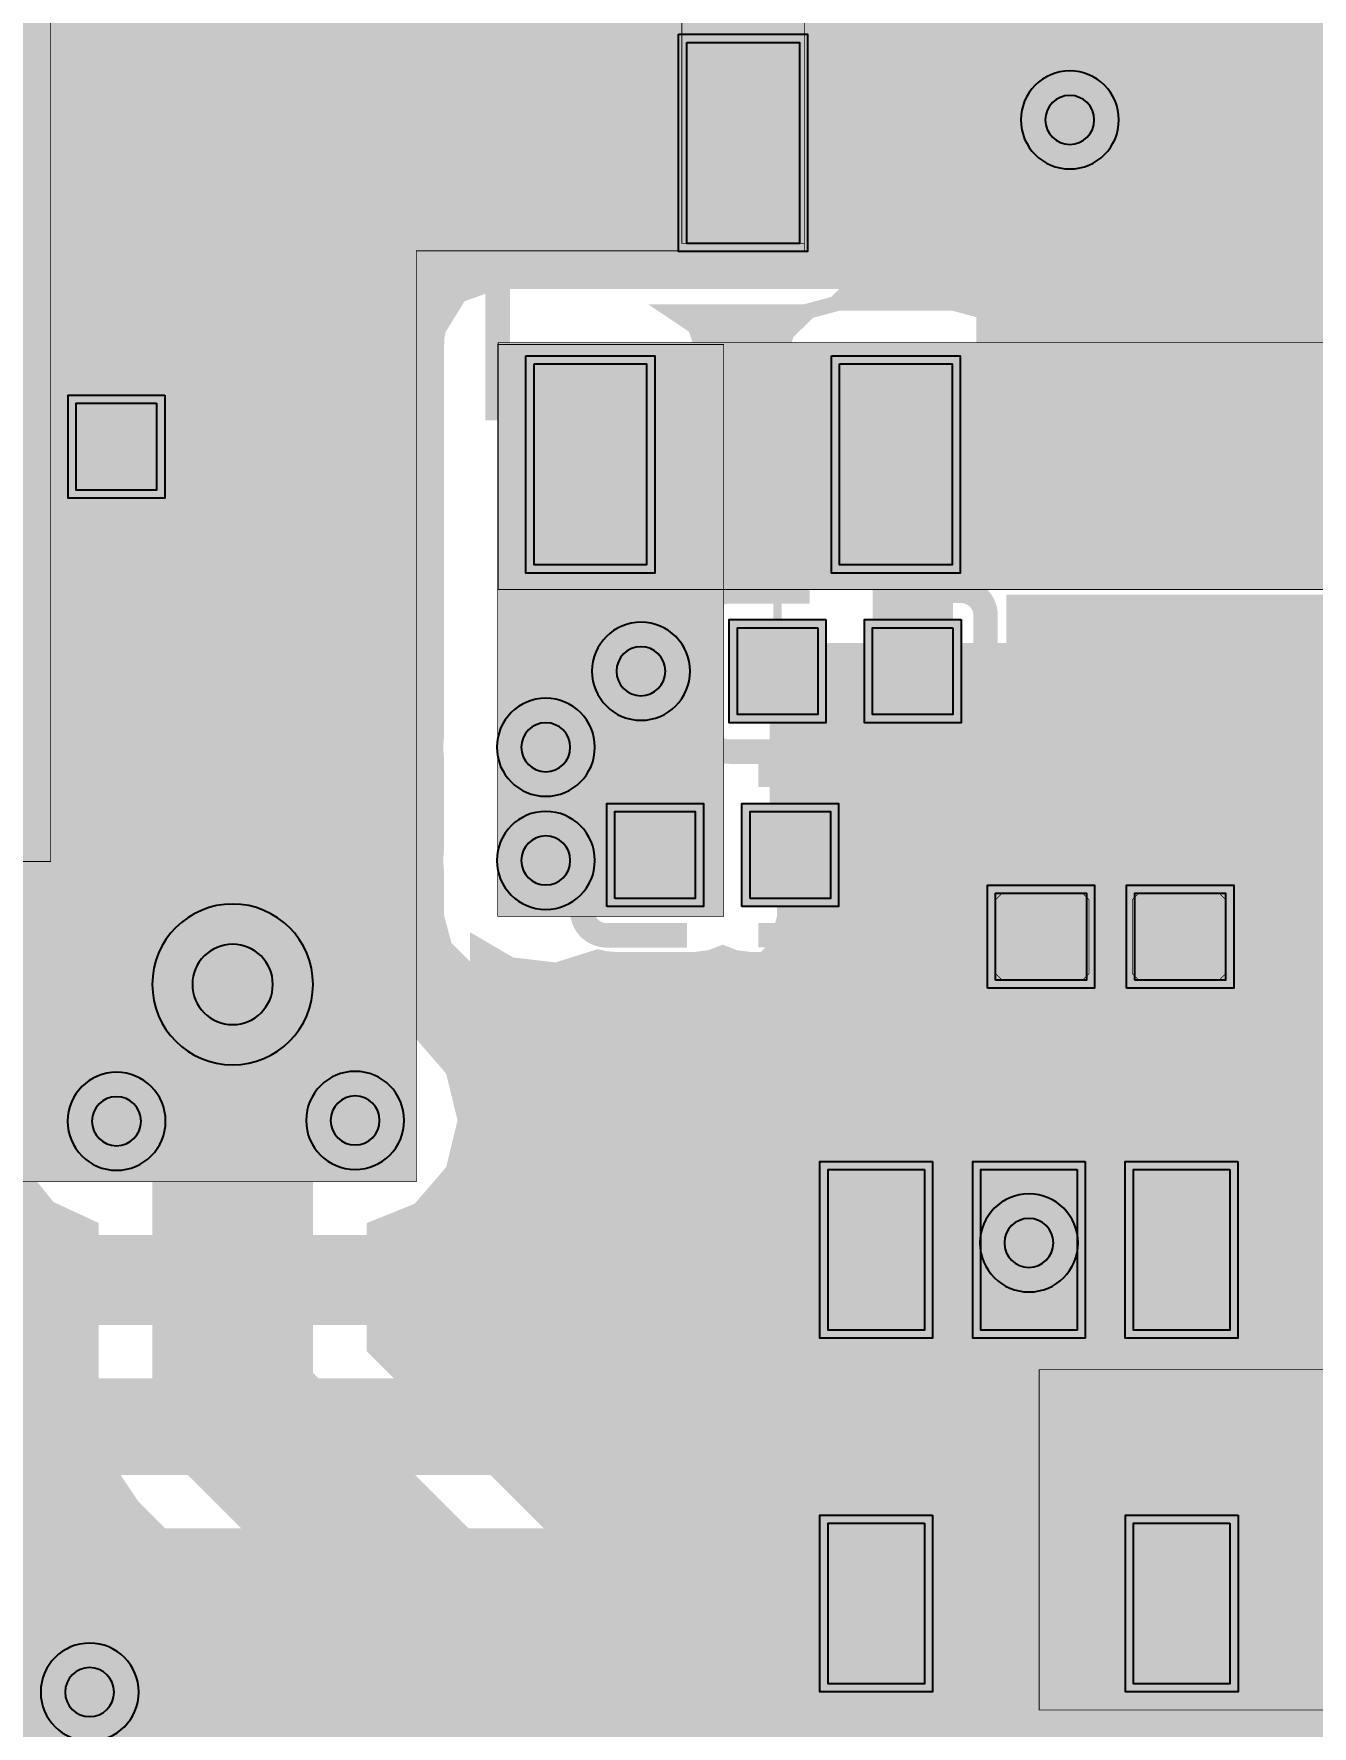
# Model space of a CAD drawing. Header units: millimetres. Extents: x 292.6 to 386.6, y -84.8 to -44.4.
# Drawn here: x 303.31 to 311.26, y -67.52 to -57 of the extents above; entities that cross this region are included whole.
import ezdxf

# ---------------------------------------------------------------- set-up
doc = ezdxf.new("R2010")
doc.units = ezdxf.units.MM
doc.header["$MEASUREMENT"] = 0
for name, color, linetype, true_color in [('Bottom-Layer', 7, 'Continuous', 0x0000ff), ('Document-Layer', 7, 'Continuous', 0xffffff), ('Hole-Layer', 7, 'Continuous', 0x222222), ('Multi-Layer', 7, 'Continuous', 0xc0c0c0), ('Top-Layer', 7, 'Continuous', 0xff0000), ('Top-Paste-Mask-Layer', 7, 'Continuous', 0x808080), ('Top-Silkscreen-Layer', 7, 'Continuous', 0xffcc00), ('Top-Solder-Mask-Layer', 7, 'Continuous', 0x800080)]:
    doc.layers.add(name, color=color, linetype=linetype, true_color=true_color)

msp = doc.modelspace()

# ---------------------------------------------------------------- hatches: boundary and pattern name
at = {"layer": 'Bottom-Layer'}
for points in [[(297.031, -81.582), (297.031, -74.871), (297.079, -74.985), (297.155, -75.082), (301.791, -79.718), (301.948, -79.823), (302.134, -79.86), (304.419, -79.86), (304.713, -79.91), (304.999, -79.826), (305.219, -79.625), (305.329, -79.348), (305.307, -79.05), (305.156, -78.793), (304.908, -78.628), (304.612, -78.588), (304.329, -78.682), (304.115, -78.89), (302.335, -78.89), (297.983, -74.538), (297.983, -65.489), (298.198, -65.879), (298.545, -66.159), (298.972, -66.288), (299.415, -66.245), (299.81, -66.038), (300.098, -65.698), (300.235, -65.274), (300.203, -64.829), (300.004, -64.43), (299.67, -64.135), (300.004, -63.84), (300.203, -63.441), (300.235, -62.997), (300.098, -62.572), (299.81, -62.232), (299.415, -62.025), (298.972, -61.983), (298.545, -62.111), (298.198, -62.391), (297.983, -62.782), (297.983, -54.748), (300.003, -52.728), (304.345, -52.728), (300.775, -56.299), (300.669, -56.456), (300.632, -56.642), (300.632, -68.295), (300.669, -68.481), (300.775, -68.638), (306.775, -74.638), (306.932, -74.743), (307.118, -74.78), (307.648, -74.78), (313.399, -80.531), (313.556, -80.636), (313.742, -80.673), (316.357, -80.673), (316.651, -80.723), (316.937, -80.639), (317.157, -80.438), (317.267, -80.161), (317.245, -79.863), (317.094, -79.606), (316.846, -79.441), (316.55, -79.401), (316.267, -79.495), (316.054, -79.703), (313.943, -79.703), (308.192, -73.952), (308.034, -73.847), (307.849, -73.81), (307.319, -73.81), (301.603, -68.094), (301.603, -56.843), (303.252, -55.194), (303.338, -55.413), (303.495, -55.587), (303.703, -55.696), (303.936, -55.726), (304.032, -56.035), (304.263, -56.261), (304.574, -56.351), (304.731, -56.456), (304.916, -56.492), (313.284, -56.492), (313.571, -56.563), (313.861, -56.501), (314.094, -56.32), (314.094, -58.558), (306.198, -58.558), (305.973, -58.637), (305.848, -58.84), (305.839, -58.884), (305.837, -58.928), (305.837, -61.35), (305.831, -61.433), (305.837, -61.515), (305.837, -62.054), (305.831, -62.137), (305.837, -62.219), (305.837, -62.484), (305.885, -62.663), (306.016, -62.794), (306.195, -62.842), (307.601, -62.842), (307.78, -62.794), (307.911, -62.663), (307.959, -62.484), (307.959, -60.81), (314.28, -60.81), (314.303, -60.812), (314.326, -60.813), (325.375, -60.813), (325.554, -60.765), (325.685, -60.634), (325.733, -60.455), (325.733, -59.78), (326.156, -59.815), (326.549, -59.653), (326.825, -59.33), (326.925, -58.917), (326.925, -58.017), (326.836, -57.625), (326.587, -57.31), (326.226, -57.133), (325.824, -57.13), (325.46, -57.3), (325.205, -57.611), (324.96, -57.349), (324.619, -57.24), (324.269, -57.312), (323.998, -57.546), (323.876, -57.883), (323.935, -58.236), (323.754, -58.236), (323.575, -58.284), (323.444, -58.415), (323.396, -58.594), (323.396, -59.326), (320.018, -59.326), (320.018, -58.594), (319.97, -58.415), (319.839, -58.284), (319.66, -58.236), (319.448, -58.236), (319.507, -57.883), (319.385, -57.546), (319.115, -57.312), (318.764, -57.24), (318.423, -57.349), (318.179, -57.61), (317.923, -57.3), (317.559, -57.13), (317.158, -57.133), (316.797, -57.31), (316.547, -57.625), (316.459, -58.017), (316.459, -58.572), (316.409, -58.561), (316.358, -58.558), (316.208, -58.558), (316.208, -53.213), (316.208, -53.202), (316.207, -53.19), (316.806, -53.19), (316.593, -53.402), (316.456, -53.67), (316.409, -53.967), (316.409, -54.567), (316.503, -54.983), (316.769, -55.316), (317.153, -55.501), (317.58, -55.501), (317.964, -55.316), (318.23, -54.983), (318.325, -54.567), (318.325, -53.967), (318.278, -53.67), (318.141, -53.402), (317.928, -53.19), (325.456, -53.19), (325.243, -53.402), (325.106, -53.67), (325.058, -53.967), (325.058, -54.567), (325.153, -54.983), (325.419, -55.316), (325.803, -55.501), (326.23, -55.501), (326.614, -55.316), (326.88, -54.983), (326.975, -54.567), (326.975, -53.967), (326.928, -53.67), (326.791, -53.402), (326.577, -53.19), (342.441, -53.19), (343, -53.749), (343.002, -53.787), (343.007, -53.825), (333.076, -53.825), (332.81, -53.846), (332.574, -53.97), (332.406, -54.177), (332.333, -54.434), (332.367, -54.698), (332.503, -54.928), (332.345, -55.239), (332.367, -55.587), (332.564, -55.876), (332.273, -56.045), (332.102, -56.335), (332.096, -56.671), (332.256, -56.967), (332.256, -64.124), (330.813, -65.567), (330.813, -63.88), (330.92, -63.626), (330.915, -63.35), (330.798, -63.1), (330.589, -62.919), (330.325, -62.839), (330.051, -62.874), (330.051, -62.784), (330.266, -62.559), (330.356, -62.261), (330.299, -61.955), (330.109, -61.709), (330.332, -61.474), (330.417, -61.161), (330.344, -60.846), (330.13, -60.603), (330.219, -60.289), (330.148, -59.972), (329.935, -59.726), (329.63, -59.612), (329.307, -59.656), (329.045, -59.849), (328.906, -60.143), (328.923, -60.468), (328.369, -61.022), (328.369, -58.772), (328.356, -58.639), (328.319, -58.511), (328.319, -58.186), (328.369, -57.925), (328.319, -57.664), (328.319, -57.426), (328.369, -57.165), (328.319, -56.904), (328.319, -56.647), (328.369, -56.386), (328.319, -56.124), (328.319, -55.887), (328.365, -55.549), (328.247, -55.228), (327.992, -55), (327.661, -54.918), (327.329, -55), (327.075, -55.228), (326.957, -55.549), (327.003, -55.887), (327.003, -56.124), (326.953, -56.386), (327.003, -56.647), (327.003, -56.904), (326.953, -57.165), (327.003, -57.426), (327.003, -57.664), (326.953, -57.925), (327.003, -58.186), (327.003, -58.511), (326.965, -58.639), (326.953, -58.772), (326.953, -61.175), (323.799, -64.328), (323.601, -64.103), (323.323, -63.989), (323.024, -64.008), (322.764, -64.158), (320.166, -64.158), (319.894, -64.088), (319.617, -64.138), (319.386, -64.298), (316.67, -64.298), (316.405, -64.147), (316.1, -64.13), (315.821, -64.252), (315.625, -64.486), (315.555, -64.783), (315.625, -65.08), (315.821, -65.314), (316.1, -65.435), (316.405, -65.419), (316.67, -65.268), (319.454, -65.268), (319.784, -65.409), (320.139, -65.357), (320.415, -65.128), (322.764, -65.128), (322.829, -65.182), (322.901, -65.227), (319.286, -68.841), (319.103, -69.159), (319.103, -69.525), (319.286, -69.843), (319.603, -70.026), (319.97, -70.026), (320.287, -69.843), (327.735, -62.396), (327.735, -65.611), (327.586, -65.869), (327.565, -66.166), (327.676, -66.442), (327.896, -66.642), (327.826, -66.713), (327.72, -66.87), (327.684, -67.056), (327.684, -68.333), (327.318, -68.699), (327.212, -68.856), (327.176, -69.042), (327.176, -69.545), (327.041, -69.762), (326.998, -70.013), (327.053, -70.262), (313.538, -70.262), (312.214, -68.938), (316.414, -68.938), (316.679, -69.089), (316.983, -69.106), (317.263, -68.984), (317.459, -68.75), (317.529, -68.453), (317.459, -68.156), (317.263, -67.922), (316.983, -67.8), (316.679, -67.817), (316.414, -67.968), (311.244, -67.968), (311.122, -67.846), (310.844, -67.66), (310.516, -67.595), (307.823, -67.595), (305.405, -65.177), (305.405, -64.41), (305.694, -64.294), (305.898, -64.057), (305.972, -63.754), (305.898, -63.451), (305.694, -63.215), (305.405, -63.098), (305.405, -62.908), (305.32, -62.535), (305.082, -62.237), (304.738, -62.071), (304.356, -62.071), (304.012, -62.237), (303.773, -62.535), (303.688, -62.908), (303.688, -63.109), (303.417, -63.235), (303.229, -63.467), (303.161, -63.759), (303.229, -64.05), (303.417, -64.282), (303.688, -64.408), (303.688, -65.532), (303.754, -65.861), (303.94, -66.139), (306.861, -69.06), (307.139, -69.246), (307.468, -69.311), (310.16, -69.311), (312.551, -71.702), (311.873, -71.702), (311.641, -71.562), (311.372, -71.526), (311.111, -71.601), (310.902, -71.773), (310.78, -72.015), (310.765, -72.286), (310.714, -72.286), (310.446, -72.134), (310.14, -72.119), (309.859, -72.244), (309.665, -72.483), (309.599, -72.783), (309.241, -72.756), (308.922, -72.92), (308.734, -73.226), (308.734, -73.585), (308.92, -73.891), (309.239, -74.056), (309.597, -74.03), (309.889, -73.822), (309.954, -73.836), (310.02, -73.84), (310.504, -73.84), (310.639, -73.821), (310.764, -73.764), (318.316, -73.764), (320.663, -76.111), (320.82, -76.216), (321.006, -76.253), (327.712, -76.253), (327.832, -76.238), (327.945, -76.193), (326.142, -77.997), (326.037, -78.154), (326, -78.34), (326, -78.718), (325.849, -78.983), (325.832, -79.288), (325.954, -79.567), (326.188, -79.763), (326.485, -79.833), (326.782, -79.763), (327.016, -79.567), (327.137, -79.288), (327.121, -78.983), (326.97, -78.718), (326.97, -78.541), (329.969, -75.542), (332.035, -75.542), (332.296, -75.692), (332.597, -75.711), (332.875, -75.595), (333.073, -75.367), (333.15, -75.076), (333.089, -74.78), (335.334, -74.78), (336.911, -76.357), (336.931, -76.643), (337.07, -76.894), (337.302, -77.062), (337.583, -77.117), (339.444, -78.978), (339.525, -79.272), (339.728, -79.499), (340.012, -79.611), (340.316, -79.583), (340.576, -79.423), (340.736, -79.164), (340.763, -78.86), (340.651, -78.576), (340.424, -78.372), (340.13, -78.291), (338.227, -76.388), (338.148, -76.135), (337.976, -75.933), (337.74, -75.814), (335.878, -73.952), (335.72, -73.847), (335.535, -73.81), (335.309, -73.81), (336.397, -72.722), (336.449, -73.032), (336.638, -73.284), (336.922, -73.42), (337.236, -73.41), (337.511, -73.256), (337.644, -73.256), (337.669, -73.526), (337.801, -73.763), (338.016, -73.928), (338.279, -73.993), (338.798, -74.511), (338.955, -74.616), (339.141, -74.653), (363.094, -74.653), (363.279, -74.616), (363.437, -74.511), (367.882, -70.066), (367.987, -69.909), (368.024, -69.723), (368.024, -66.492), (368.175, -66.227), (368.191, -65.923), (368.07, -65.643), (367.836, -65.447), (367.539, -65.377), (367.242, -65.447), (367.008, -65.643), (366.886, -65.923), (366.903, -66.227), (367.054, -66.492), (367.054, -69.522), (362.893, -73.683), (362.614, -73.683), (364.58, -71.717), (364.685, -71.56), (364.722, -71.374), (364.722, -67.762), (364.896, -67.493), (364.924, -67.174), (364.798, -66.879), (364.798, -65.933), (364.956, -65.643), (364.954, -65.313), (364.793, -65.024), (365.081, -65.024), (365.346, -65.16), (365.645, -65.165), (365.915, -65.039), (366.103, -64.807), (366.17, -64.516), (366.103, -64.225), (365.915, -63.994), (365.645, -63.868), (365.346, -63.873), (365.081, -64.008), (362.301, -64.008), (362.035, -63.873), (361.737, -63.868), (361.466, -63.994), (361.279, -64.225), (361.212, -64.516), (361.279, -64.807), (361.466, -65.039), (361.737, -65.165), (362.035, -65.16), (362.301, -65.024), (363.832, -65.024), (363.671, -65.313), (363.67, -65.643), (363.828, -65.933), (363.828, -66.783), (363.643, -67.059), (363.615, -67.39), (363.752, -67.693), (363.752, -71.173), (361.75, -73.175), (359.614, -73.175), (359.789, -72.896), (359.807, -72.567), (359.666, -72.27), (359.399, -72.078), (359.072, -72.037), (358.766, -72.159), (358.538, -72.159), (358.743, -71.905), (358.802, -71.584), (358.701, -71.273), (358.464, -71.049), (358.148, -70.965), (357.831, -71.042), (353.106, -71.042), (352.851, -70.894), (352.557, -70.871), (352.283, -70.977), (352.081, -71.192), (351.993, -71.473), (352.035, -71.765), (352.199, -72.01), (352.452, -72.159), (342.591, -72.159), (342.276, -71.995), (341.922, -72.017), (341.63, -72.219), (341.483, -72.542), (341.524, -72.894), (341.741, -73.175), (339.66, -73.175), (338.979, -72.494), (340.311, -72.494), (340.524, -72.703), (340.807, -72.796), (341.103, -72.757), (341.351, -72.591), (341.502, -72.334), (341.524, -72.036), (341.414, -71.759), (341.194, -71.558), (340.908, -71.474), (340.614, -71.524), (336.833, -71.524), (338.038, -70.319), (344.21, -70.319), (344.47, -70.479), (344.773, -70.506), (345.057, -70.395), (345.261, -70.168), (345.341, -69.874), (345.282, -69.575), (345.095, -69.334), (344.82, -69.202), (344.515, -69.208), (344.244, -69.349), (344.064, -69.349), (344.072, -69.25), (344.064, -69.151), (351.582, -69.151), (351.378, -69.338), (351.268, -69.592), (351.271, -69.868), (351.386, -70.119), (351.594, -70.302), (351.858, -70.384), (352.133, -70.35), (352.37, -70.208), (358.067, -70.208), (359.51, -71.652), (359.592, -71.949), (359.801, -72.177), (360.089, -72.286), (360.396, -72.252), (360.655, -72.084), (360.718, -72.424), (360.944, -72.685), (361.271, -72.798), (361.61, -72.73), (361.869, -72.501), (361.978, -72.173), (361.906, -71.834), (361.674, -71.578), (361.674, -68.354), (362.215, -68.895), (362.325, -69.179), (362.551, -69.383), (362.844, -69.465), (363.143, -69.408), (363.384, -69.223), (363.518, -68.949), (363.515, -68.645), (363.377, -68.374), (363.132, -68.193), (362.832, -68.141), (361.405, -66.713), (361.247, -66.608), (361.062, -66.571), (356.869, -66.571), (356.187, -65.89), (356.097, -65.578), (355.87, -65.347), (355.56, -65.251), (355.242, -65.313), (354.991, -65.519), (354.686, -65.214), (354.958, -65.203), (355.203, -65.082), (355.379, -64.874), (355.456, -64.612), (355.421, -64.341), (355.28, -64.108), (355.28, -63.365), (355.523, -63.412), (355.767, -63.366), (355.977, -63.234), (364.813, -63.234), (365.058, -63.372), (365.338, -63.396), (365.603, -63.301), (365.805, -63.105), (365.908, -62.843), (365.892, -62.562), (365.761, -62.313), (365.539, -62.14), (365.559, -61.942), (365.519, -61.748), (365.738, -61.468), (365.781, -61.115), (365.636, -60.791), (365.344, -60.588), (364.989, -60.565), (364.674, -60.729), (363.597, -60.729), (363.398, -60.601), (363.168, -60.551), (361.583, -58.966), (361.425, -58.861), (361.24, -58.824), (356.998, -58.824), (356.812, -58.861), (356.655, -58.966), (354.569, -61.052), (354.569, -60.586), (354.532, -60.401), (354.427, -60.243), (349.325, -55.141), (352.171, -55.141), (352.211, -55.569), (352.398, -55.956), (352.709, -56.253), (353.104, -56.423), (353.533, -56.443), (353.942, -56.311), (354.28, -56.045), (354.503, -55.678), (354.583, -55.255), (354.51, -54.832), (354.293, -54.46), (353.96, -54.188), (353.553, -54.05), (353.124, -54.063), (353.078, -54.018), (352.864, -53.875), (352.613, -53.825), (345.969, -53.825), (345.953, -53.548), (345.824, -53.302), (345.606, -53.131), (345.337, -53.063), (344.321, -52.047), (382.315, -52.047), (382.315, -81.582)], [(306.195, -58.928), (307.601, -58.928), (307.601, -62.484), (306.195, -62.484)], [(306.198, -60.452), (306.198, -58.916), (316.358, -58.916), (316.358, -60.452)]]:
    msp.add_hatch(color=256, dxfattribs=at).paths.add_polyline_path(points)
at = {"layer": 'Top-Layer'}
for points in [[(307.341, -54.285), (308.103, -54.285), (308.103, -58.298), (307.341, -58.298)], [(308.543, -55.513), (308.674, -55.638), (308.849, -55.684), (309.389, -55.684), (309.568, -55.636), (309.699, -55.505), (309.747, -55.326), (309.747, -54.76), (309.747, -54.748), (309.746, -54.735), (310.301, -54.735), (310.406, -54.726), (310.507, -54.696), (310.816, -54.696), (310.92, -54.681), (311.015, -54.635), (311.138, -54.846), (311.368, -54.929), (311.767, -54.929), (311.779, -55.21), (311.906, -55.461), (312.126, -55.636), (312.126, -55.944), (312.163, -56.129), (312.268, -56.287), (312.576, -56.595), (312.056, -56.595), (311.877, -56.643), (311.745, -56.774), (311.697, -56.953), (311.697, -58.953), (311.705, -59.024), (311.726, -59.093), (309.38, -59.093), (309.38, -59.049), (309.332, -58.87), (309.201, -58.739), (309.022, -58.691), (308.322, -58.691), (308.143, -58.739), (308.011, -58.87), (307.963, -59.049), (307.963, -59.673), (307.963, -59.674), (307.963, -59.675), (307.963, -60.299), (307.964, -60.316), (307.965, -60.332), (307.686, -60.332), (307.57, -60.352), (307.466, -60.408), (307.463, -60.406), (307.476, -60.353), (307.48, -60.299), (307.48, -59.049), (307.406, -58.831), (307.215, -58.703), (308.103, -58.703), (308.282, -58.655), (308.413, -58.524), (308.461, -58.345), (308.461, -55.484), (308.501, -55.501)], [(298.109, -64.135), (298.109, -62.143), (303.415, -62.143), (303.415, -56.896), (308.103, -56.896), (308.103, -58.345), (305.69, -58.345), (305.69, -64.135)], [(307.372, -57.049), (308.072, -57.049), (308.072, -58.299), (307.372, -58.299)], [(314.056, -59.311), (314.235, -59.263), (314.366, -59.132), (314.414, -58.953), (314.414, -57.349), (315.555, -58.49), (315.555, -60.572), (315.503, -60.56), (315.451, -60.556), (314.701, -60.556), (314.567, -60.582), (314.453, -60.656), (314.338, -60.582), (314.205, -60.556), (313.455, -60.556), (313.275, -60.604), (313.144, -60.735), (313.096, -60.914), (313.096, -61.514), (313.144, -61.693), (313.275, -61.824), (313.455, -61.872), (314.205, -61.872), (314.338, -61.846), (314.453, -61.772), (314.522, -61.825), (314.602, -61.859), (314.602, -62.159), (314.442, -62.458), (314.451, -62.797), (314.626, -63.087), (314.922, -63.253), (315.261, -63.251), (315.555, -63.082), (315.555, -63.779), (315.592, -63.965), (315.697, -64.122), (315.782, -64.207), (315.76, -64.205), (315.739, -64.204), (315.199, -64.204), (315.014, -64.255), (314.883, -64.394), (314.756, -64.288), (314.596, -64.25), (314.056, -64.25), (313.869, -64.302), (313.737, -64.445), (313.605, -64.309), (313.423, -64.26), (312.883, -64.26), (312.66, -64.338), (312.534, -64.539), (312.41, -64.331), (312.183, -64.25), (311.643, -64.25), (311.464, -64.298), (311.332, -64.429), (311.284, -64.608), (311.284, -64.946), (311.108, -64.946), (311.108, -64.059), (311.095, -63.965), (311.058, -63.877), (311.058, -63.01), (311.075, -62.946), (311.081, -62.881), (311.081, -62.341), (311.073, -62.264), (311.049, -62.191), (311.049, -62.155), (311.002, -61.922), (310.87, -61.725), (310.311, -61.165), (310.113, -61.033), (309.881, -60.987), (309.498, -60.987), (309.385, -60.874), (309.385, -60.509), (312.356, -60.509), (312.627, -60.455), (312.856, -60.302), (313.556, -59.602), (313.662, -59.467), (313.732, -59.311)], [(306.422, -59.049), (307.122, -59.049), (307.122, -60.299), (306.422, -60.299)], [(308.322, -59.049), (309.022, -59.049), (309.022, -60.299), (308.322, -60.299)], [(304.074, -59.293), (304.074, -59.833), (303.574, -59.833), (303.574, -59.293)], [(308.186, -60.69), (308.186, -61.23), (307.686, -61.23), (307.686, -60.69)], [(309.027, -60.69), (309.027, -61.23), (308.527, -61.23), (308.527, -60.69)], [(305.69, -64.493), (305.869, -64.445), (306, -64.314), (306.048, -64.135), (306.048, -62.627), (306.284, -62.765), (306.557, -62.797), (306.818, -62.715), (306.871, -62.727), (306.924, -62.731), (307.424, -62.731), (307.512, -62.72), (307.595, -62.688), (307.677, -62.72), (307.765, -62.731), (308.265, -62.731), (308.444, -62.683), (308.575, -62.552), (308.623, -62.373), (308.623, -61.833), (308.623, -61.831), (308.816, -62.025), (308.898, -62.094), (308.991, -62.147), (308.948, -62.24), (308.934, -62.341), (308.934, -62.881), (308.941, -62.951), (308.961, -63.019), (308.865, -63.019), (308.632, -63.065), (308.435, -63.197), (308.12, -63.512), (308.003, -63.676), (307.946, -63.869), (307.905, -63.96), (307.892, -64.059), (307.892, -65.001), (303.658, -65.001), (303.406, -65.051), (303.192, -65.194), (302.285, -66.101), (299.724, -66.101), (300.046, -65.782), (300.221, -65.365), (300.222, -64.912), (300.05, -64.493)], [(306.924, -62.373), (306.924, -61.833), (307.424, -61.833), (307.424, -62.373)], [(307.765, -62.373), (307.765, -61.833), (308.265, -61.833), (308.265, -62.373)], [(309.292, -62.881), (309.292, -62.341), (309.858, -62.341), (309.858, -62.881)], [(310.158, -62.881), (310.158, -62.341), (310.723, -62.341), (310.723, -62.881)], [(308.85, -64.059), (308.85, -65.059), (308.25, -65.059), (308.25, -64.059)], [(309.8, -64.059), (309.8, -65.059), (309.2, -65.059), (309.2, -64.059)], [(310.749, -64.059), (310.749, -65.059), (310.149, -65.059), (310.149, -64.059)], [(309.563, -65.304), (315.894, -65.304), (315.894, -66.25), (315.85, -66.294), (312.285, -66.294), (312.285, -67.421), (309.563, -67.421)], [(297.484, -80.238), (298.828, -81.582), (297.031, -81.582), (297.031, -66.186), (298.069, -67.225), (298.283, -67.367), (298.535, -67.417), (302.557, -67.417), (302.809, -67.367), (303.023, -67.225), (303.93, -66.317), (307.891, -66.317), (307.891, -67.259), (307.939, -67.438), (308.07, -67.569), (308.25, -67.617), (308.85, -67.617), (309.087, -67.528), (309.205, -67.303), (309.205, -67.421), (309.253, -67.6), (309.384, -67.731), (309.563, -67.779), (310.468, -67.779), (312.532, -69.843), (312.762, -69.996), (313.033, -70.05), (315.607, -70.05), (315.496, -70.178), (315.456, -70.342), (315.456, -74.156), (304.469, -74.156), (304.469, -74.014), (304.465, -73.964), (304.454, -73.914), (304.465, -73.864), (304.469, -73.814), (304.469, -73.514), (304.465, -73.463), (304.454, -73.414), (304.465, -73.365), (304.469, -73.314), (304.469, -73.149), (308.429, -73.149), (308.71, -73.43), (308.809, -73.756), (309.058, -73.99), (309.39, -74.069), (309.718, -73.973), (309.954, -73.726), (310.036, -73.395), (310.391, -73.422), (310.709, -73.26), (310.898, -72.958), (310.903, -72.601), (311.165, -72.799), (311.49, -72.847), (311.798, -72.733), (312.013, -72.485), (312.083, -72.164), (311.991, -71.849), (311.759, -71.617), (311.444, -71.524), (311.24, -71.321), (311.083, -71.216), (310.897, -71.179), (304.469, -71.179), (304.469, -71.014), (304.421, -70.835), (304.29, -70.704), (304.111, -70.656), (303.213, -70.656), (303.255, -70.564), (303.269, -70.464), (303.269, -67.964), (303.221, -67.785), (303.09, -67.654), (302.911, -67.606), (299.711, -67.606), (299.532, -67.654), (299.4, -67.785), (299.353, -67.964), (299.353, -70.464), (299.4, -70.643), (299.532, -70.774), (299.711, -70.822), (302.008, -70.822), (301.967, -70.914), (301.952, -71.014), (301.952, -71.314), (301.956, -71.365), (301.967, -71.414), (301.956, -71.463), (301.952, -71.514), (301.952, -71.814), (301.956, -71.864), (301.967, -71.914), (301.956, -71.964), (301.952, -72.014), (301.952, -72.314), (301.956, -72.365), (301.967, -72.414), (301.956, -72.463), (301.952, -72.514), (301.952, -72.665), (300.019, -72.665), (299.833, -72.702), (299.676, -72.807), (297.484, -74.999), (297.379, -75.156), (297.342, -75.342), (297.342, -79.895), (297.379, -80.08), (297.484, -80.238)], [(308.85, -66.259), (308.85, -67.259), (308.25, -67.259), (308.25, -66.259)], [(310.75, -66.259), (310.75, -67.259), (310.15, -67.259), (310.15, -66.259)]]:
    msp.add_hatch(color=256, dxfattribs=at).paths.add_polyline_path(points)
at = {"layer": 'Top-Paste-Mask-Layer'}
for points in [[(307.372, -57.049), (308.072, -57.049), (308.072, -58.299), (307.372, -58.299)], [(306.422, -59.049), (307.122, -59.049), (307.122, -60.299), (306.422, -60.299)], [(308.322, -59.049), (309.022, -59.049), (309.022, -60.299), (308.322, -60.299)], [(304.074, -59.293), (304.074, -59.833), (303.574, -59.833), (303.574, -59.293)], [(308.186, -60.69), (308.186, -61.23), (307.686, -61.23), (307.686, -60.69)], [(309.027, -60.69), (309.027, -61.23), (308.527, -61.23), (308.527, -60.69)], [(306.924, -62.373), (306.924, -61.833), (307.424, -61.833), (307.424, -62.373)], [(307.765, -62.373), (307.765, -61.833), (308.265, -61.833), (308.265, -62.373)], [(309.873, -62.841), (309.873, -62.381), (309.833, -62.341), (309.332, -62.341), (309.292, -62.381), (309.292, -62.841), (309.332, -62.881), (309.833, -62.881)], [(309.873, -62.841), (309.873, -62.381), (309.833, -62.341), (309.332, -62.341), (309.292, -62.381), (309.292, -62.841), (309.332, -62.881), (309.833, -62.881)], [(310.143, -62.841), (310.143, -62.381), (310.183, -62.341), (310.683, -62.341), (310.723, -62.381), (310.723, -62.841), (310.683, -62.881), (310.183, -62.881)], [(310.143, -62.841), (310.143, -62.381), (310.183, -62.341), (310.683, -62.341), (310.723, -62.381), (310.723, -62.841), (310.683, -62.881), (310.183, -62.881)], [(308.85, -64.059), (308.85, -65.059), (308.25, -65.059), (308.25, -64.059)], [(309.8, -64.059), (309.8, -65.059), (309.2, -65.059), (309.2, -64.059)], [(310.749, -64.059), (310.749, -65.059), (310.149, -65.059), (310.149, -64.059)], [(308.85, -66.259), (308.85, -67.259), (308.25, -67.259), (308.25, -66.259)], [(310.75, -66.259), (310.75, -67.259), (310.15, -67.259), (310.15, -66.259)]]:
    msp.add_hatch(color=256, dxfattribs=at).paths.add_polyline_path(points)
at = {"layer": 'Top-Solder-Mask-Layer'}
for points in [[(307.321, -56.998), (308.122, -56.998), (308.122, -58.35), (307.321, -58.35)], [(306.371, -58.998), (307.172, -58.998), (307.172, -60.35), (306.371, -60.35)], [(308.271, -58.998), (309.072, -58.998), (309.072, -60.35), (308.271, -60.35)], [(304.125, -59.242), (304.125, -59.884), (303.523, -59.884), (303.523, -59.242)], [(308.237, -60.639), (308.237, -61.281), (307.636, -61.281), (307.636, -60.639)], [(309.078, -60.639), (309.078, -61.281), (308.476, -61.281), (308.476, -60.639)], [(306.874, -62.424), (306.874, -61.782), (307.475, -61.782), (307.475, -62.424)], [(307.714, -62.424), (307.714, -61.782), (308.316, -61.782), (308.316, -62.424)], [(309.241, -62.932), (309.241, -62.29), (309.908, -62.29), (309.908, -62.932)], [(310.107, -62.932), (310.107, -62.29), (310.774, -62.29), (310.774, -62.932)], [(308.9, -64.009), (308.9, -65.109), (308.2, -65.109), (308.2, -64.009)], [(309.85, -64.009), (309.85, -65.109), (309.15, -65.109), (309.15, -64.009)], [(310.799, -64.009), (310.799, -65.109), (310.099, -65.109), (310.099, -64.009)], [(308.9, -66.209), (308.9, -67.309), (308.2, -67.309), (308.2, -66.209)], [(310.8, -66.209), (310.8, -67.309), (310.1, -67.309), (310.1, -66.209)]]:
    msp.add_hatch(color=256, dxfattribs=at).paths.add_polyline_path(points)

# ---------------------------------------------------------------- linework, layer by layer
at = {"layer": 'Bottom-Layer'}
for points, const_width in [([(314.094, -58.558), (306.198, -58.558), (305.973, -58.637), (305.848, -58.84), (305.839, -58.884), (305.837, -58.928), (305.837, -61.35), (305.831, -61.433), (305.837, -61.515), (305.837, -62.054), (305.831, -62.137), (305.837, -62.219), (305.837, -62.484), (305.885, -62.663), (306.016, -62.794), (306.195, -62.842), (307.601, -62.842), (307.78, -62.794), (307.911, -62.663), (307.959, -62.484), (307.959, -60.81), (314.28, -60.81)], 0.0508), ([(307.823, -67.595), (305.405, -65.177), (305.405, -64.41), (305.694, -64.294), (305.898, -64.057), (305.972, -63.754), (305.898, -63.451), (305.694, -63.215), (305.405, -63.098), (305.405, -62.908), (305.32, -62.535), (305.082, -62.237), (304.738, -62.071), (304.356, -62.071), (304.012, -62.237), (303.773, -62.535), (303.688, -62.908), (303.688, -63.109), (303.417, -63.235), (303.229, -63.467)], 0.0508), ([(304.547, -62.908), (304.547, -65.532)], 1), ([(303.229, -64.05), (303.417, -64.282), (303.688, -64.408), (303.688, -65.532), (303.754, -65.861), (303.94, -66.139), (306.861, -69.06)], 0.0508), ([(304.547, -65.532), (307.468, -68.453)], 1)]:
    msp.add_lwpolyline(points, dxfattribs=dict(at, const_width=const_width))
at = {"layer": 'Bottom-Layer', "const_width": 0.00508}
for points in [[(306.195, -58.928), (307.601, -58.928), (307.601, -62.484), (306.195, -62.484)], [(306.198, -60.452), (306.198, -58.916), (316.358, -58.916), (316.358, -60.452)]]:
    msp.add_lwpolyline(points, close=True, dxfattribs=at)
at = {"layer": 'Document-Layer', "const_width": 0.2}
msp.add_lwpolyline([(306.521, -60.134, 1), (306.722, -60.134, 1)], format="xyb", close=True, dxfattribs=at)
msp.add_lwpolyline([(306.521, -60.134, 1), (306.722, -60.134, 1)], format="xyb", close=True, dxfattribs=at)
at = {"layer": 'Document-Layer', "const_width": 0.3}
msp.add_lwpolyline([(310.6, -64.549, 1), (310.9, -64.549), (310.9, -64.549, 1), (310.6, -64.549)], format="xyb", dxfattribs=at)
msp.add_lwpolyline([(310.6, -64.549, 1), (310.9, -64.549), (310.9, -64.549, 1), (310.6, -64.549)], format="xyb", dxfattribs=at)
at = {"layer": 'Hole-Layer'}
for points in [[(309.601, -57.531, 1), (309.906, -57.531, 1)], [(306.934, -60.96, 1), (307.239, -60.96, 1)], [(306.342, -61.433, 1), (306.647, -61.433, 1)], [(306.342, -62.137, 1), (306.647, -62.137, 1)], [(303.672, -63.759, 1), (303.977, -63.759, 1)], [(305.156, -63.754, 1), (305.461, -63.754, 1)], [(309.347, -64.516, 1), (309.652, -64.516, 1)], [(303.505, -67.31, 1), (303.81, -67.31, 1)]]:
    msp.add_lwpolyline(points, format="xyb", close=True, dxfattribs=at)
msp.add_lwpolyline([(304.297, -62.908, 1), (304.797, -62.908), (304.797, -62.908, 1), (304.297, -62.908)], format="xyb", dxfattribs=at)
at = {"layer": 'Multi-Layer'}
for points in [[(309.449, -57.531, 1), (310.059, -57.531, 1)], [(306.782, -60.96, 1), (307.392, -60.96, 1)], [(306.19, -61.433, 1), (306.8, -61.433, 1)], [(306.19, -62.137, 1), (306.8, -62.137, 1)], [(303.52, -63.759, 1), (304.13, -63.759, 1)], [(305.004, -63.754, 1), (305.614, -63.754, 1)], [(309.195, -64.516, 1), (309.805, -64.516, 1)], [(303.353, -67.31, 1), (303.963, -67.31, 1)]]:
    msp.add_lwpolyline(points, format="xyb", close=True, dxfattribs=at)
msp.add_lwpolyline([(304.047, -62.908, 1), (305.047, -62.908), (305.047, -62.908, 1), (304.047, -62.908)], format="xyb", dxfattribs=at)
at = {"layer": 'Top-Layer', "const_width": 0.00508}
for points in [[(307.341, -54.285), (308.103, -54.285), (308.103, -58.298), (307.341, -58.298)], [(298.109, -64.135), (298.109, -62.143), (303.415, -62.143), (303.415, -56.896), (308.103, -56.896), (308.103, -58.345), (305.69, -58.345), (305.69, -64.135)], [(309.563, -65.304), (315.894, -65.304), (315.894, -66.25), (315.85, -66.294), (312.285, -66.294), (312.285, -67.421), (309.563, -67.421)]]:
    msp.add_lwpolyline(points, close=True, dxfattribs=at)
at = {"layer": 'Top-Layer'}
for points, const_width in [([(311.726, -59.093), (309.38, -59.093), (309.38, -59.049), (309.332, -58.87), (309.201, -58.739), (309.022, -58.691), (308.322, -58.691), (308.143, -58.739), (308.011, -58.87), (307.963, -59.049), (307.963, -59.673), (307.963, -59.674), (307.963, -59.675), (307.963, -60.299), (307.964, -60.316), (307.965, -60.332), (307.686, -60.332), (307.57, -60.352), (307.466, -60.408), (307.463, -60.406), (307.476, -60.353), (307.48, -60.299), (307.48, -59.049), (307.406, -58.831), (307.215, -58.703), (308.103, -58.703), (308.282, -58.655), (308.413, -58.524), (308.461, -58.345), (308.461, -55.484)], 0.0508), ([(308.672, -59.674), (308.777, -59.779)], 0.7), ([(306.772, -59.674), (306.772, -60.645)], 0.6), ([(308.777, -59.779), (308.799, -59.801)], 0.7), ([(308.799, -59.801), (312.356, -59.801)], 0.7), ([(308.777, -59.779), (308.777, -60.96)], 0.5), ([(306.772, -60.645), (307.087, -60.96)], 0.6), ([(307.936, -60.693), (307.936, -60.434)], 0.0508), ([(311.332, -64.429), (311.284, -64.608), (311.284, -64.946), (311.108, -64.946), (311.108, -64.059), (311.095, -63.965), (311.058, -63.877), (311.058, -63.01), (311.075, -62.946), (311.081, -62.881), (311.081, -62.341), (311.073, -62.264), (311.049, -62.191), (311.049, -62.155), (311.002, -61.922), (310.87, -61.725), (310.311, -61.165), (310.113, -61.033), (309.881, -60.987), (309.498, -60.987), (309.385, -60.874), (309.385, -60.509), (312.356, -60.509)], 0.0508), ([(308.777, -60.96), (308.777, -61.126)], 0.5), ([(308.015, -61.028), (308.082, -60.96)], 0.254), ([(307.174, -62.103), (307.174, -61.048)], 0.4), ([(308.015, -62.103), (308.015, -61.028)], 0.254), ([(308.777, -61.126), (309.246, -61.595)], 0.5), ([(306.495, -61.433), (306.495, -62.137)], 0.4), ([(309.246, -61.595), (309.881, -61.595)], 0.5), ([(309.881, -61.595), (310.44, -62.155)], 0.5), ([(300.05, -64.493), (305.69, -64.493), (305.869, -64.445), (306, -64.314), (306.048, -64.135), (306.048, -62.627), (306.284, -62.765), (306.557, -62.797), (306.818, -62.715), (306.871, -62.727), (306.924, -62.731), (307.424, -62.731), (307.512, -62.72), (307.595, -62.688), (307.677, -62.72), (307.765, -62.731), (308.265, -62.731), (308.444, -62.683), (308.575, -62.552), (308.623, -62.373), (308.623, -61.833), (308.623, -61.831), (308.816, -62.025), (308.898, -62.094), (308.991, -62.147), (308.948, -62.24), (308.934, -62.341), (308.934, -62.881), (308.941, -62.951), (308.961, -63.019), (308.865, -63.019), (308.632, -63.065), (308.435, -63.197), (308.12, -63.512), (308.003, -63.676), (307.946, -63.869), (307.905, -63.96), (307.892, -64.059), (307.892, -65.001), (303.658, -65.001), (303.406, -65.051), (303.192, -65.194)], 0.0508), ([(306.528, -62.103), (306.495, -62.137)], 0.4), ([(307.174, -62.103), (306.528, -62.103)], 0.4), ([(310.44, -62.155), (310.44, -62.611)], 0.5), ([(308.262, -62.103), (308.521, -62.103)], 0.0508), ([(308.015, -62.371), (308.015, -62.63)], 0.0508), ([(309.575, -63.425), (309.575, -62.611)], 0.5), ([(310.44, -62.611), (310.449, -62.62)], 0.5), ([(310.449, -62.62), (310.449, -64.559)], 0.5), ([(309.373, -63.627), (309.575, -63.425)], 0.5), ([(308.55, -63.942), (308.865, -63.627)], 0.5), ([(308.865, -63.627), (309.373, -63.627)], 0.5), ([(308.55, -64.559), (308.55, -63.942)], 0.5), ([(302.557, -66.759), (303.658, -65.659)], 0.6), ([(303.658, -65.659), (309.119, -65.659)], 0.6), ([(309.119, -65.659), (310.219, -66.759)], 0.6), ([(297.031, -81.582), (297.031, -66.186), (298.069, -67.225), (298.283, -67.367), (298.535, -67.417), (302.557, -67.417), (302.809, -67.367), (303.023, -67.225), (303.93, -66.317), (307.891, -66.317), (307.891, -67.259), (307.939, -67.438), (308.07, -67.569)], 0.0508), ([(310.45, -66.759), (313.033, -69.342)], 0.7), ([(310.219, -66.759), (310.45, -66.759)], 0.6), ([(308.85, -67.617), (309.087, -67.528), (309.205, -67.303), (309.205, -67.421), (309.253, -67.6)], 0.0508)]:
    msp.add_lwpolyline(points, dxfattribs=dict(at, const_width=const_width))
for points in [[(307.372, -57.049), (308.072, -57.049), (308.072, -58.299), (307.372, -58.299)], [(306.422, -59.049), (307.122, -59.049), (307.122, -60.299), (306.422, -60.299)], [(308.322, -59.049), (309.022, -59.049), (309.022, -60.299), (308.322, -60.299)], [(304.074, -59.293), (304.074, -59.833), (303.574, -59.833), (303.574, -59.293)], [(308.186, -60.69), (308.186, -61.23), (307.686, -61.23), (307.686, -60.69)], [(309.027, -60.69), (309.027, -61.23), (308.527, -61.23), (308.527, -60.69)], [(306.924, -62.373), (306.924, -61.833), (307.424, -61.833), (307.424, -62.373)], [(307.765, -62.373), (307.765, -61.833), (308.265, -61.833), (308.265, -62.373)], [(309.292, -62.881), (309.292, -62.341), (309.858, -62.341), (309.858, -62.881)], [(310.158, -62.881), (310.158, -62.341), (310.723, -62.341), (310.723, -62.881)], [(308.85, -64.059), (308.85, -65.059), (308.25, -65.059), (308.25, -64.059)], [(309.8, -64.059), (309.8, -65.059), (309.2, -65.059), (309.2, -64.059)], [(310.749, -64.059), (310.749, -65.059), (310.149, -65.059), (310.149, -64.059)], [(308.85, -66.259), (308.85, -67.259), (308.25, -67.259), (308.25, -66.259)], [(310.75, -66.259), (310.75, -67.259), (310.15, -67.259), (310.15, -66.259)]]:
    msp.add_lwpolyline(points, close=True, dxfattribs=at)
at = {"layer": 'Top-Paste-Mask-Layer'}
for points in [[(307.372, -57.049), (308.072, -57.049), (308.072, -58.299), (307.372, -58.299)], [(306.422, -59.049), (307.122, -59.049), (307.122, -60.299), (306.422, -60.299)], [(308.322, -59.049), (309.022, -59.049), (309.022, -60.299), (308.322, -60.299)], [(304.074, -59.293), (304.074, -59.833), (303.574, -59.833), (303.574, -59.293)], [(308.186, -60.69), (308.186, -61.23), (307.686, -61.23), (307.686, -60.69)], [(309.027, -60.69), (309.027, -61.23), (308.527, -61.23), (308.527, -60.69)], [(306.924, -62.373), (306.924, -61.833), (307.424, -61.833), (307.424, -62.373)], [(307.765, -62.373), (307.765, -61.833), (308.265, -61.833), (308.265, -62.373)], [(308.85, -64.059), (308.85, -65.059), (308.25, -65.059), (308.25, -64.059)], [(309.8, -64.059), (309.8, -65.059), (309.2, -65.059), (309.2, -64.059)], [(310.749, -64.059), (310.749, -65.059), (310.149, -65.059), (310.149, -64.059)], [(308.85, -66.259), (308.85, -67.259), (308.25, -67.259), (308.25, -66.259)], [(310.75, -66.259), (310.75, -67.259), (310.15, -67.259), (310.15, -66.259)]]:
    msp.add_lwpolyline(points, close=True, dxfattribs=at)
at = {"layer": 'Top-Paste-Mask-Layer', "const_width": 0.00508}
for points in [[(309.873, -62.841), (309.873, -62.381), (309.833, -62.341), (309.332, -62.341), (309.292, -62.381), (309.292, -62.841), (309.332, -62.881), (309.833, -62.881)], [(309.873, -62.841), (309.873, -62.381), (309.833, -62.341), (309.332, -62.341), (309.292, -62.381), (309.292, -62.841), (309.332, -62.881), (309.833, -62.881)], [(310.143, -62.841), (310.143, -62.381), (310.183, -62.341), (310.683, -62.341), (310.723, -62.381), (310.723, -62.841), (310.683, -62.881), (310.183, -62.881)], [(310.143, -62.841), (310.143, -62.381), (310.183, -62.341), (310.683, -62.341), (310.723, -62.381), (310.723, -62.841), (310.683, -62.881), (310.183, -62.881)]]:
    msp.add_lwpolyline(points, close=True, dxfattribs=at)
at = {"layer": 'Top-Silkscreen-Layer'}
for points, const_width in [([(306.195, -59.4), (306.195, -57.948)], 0.152), ([(306.195, -57.948), (307.227, -57.948)], 0.152), ([(306.195, -59.4), (306.195, -57.948)], 0.152), ([(306.195, -57.948), (307.227, -57.948)], 0.152), ([(309.248, -57.948), (308.216, -57.948)], 0.152), ([(309.248, -57.948), (308.216, -57.948)], 0.152), ([(309.248, -59.4), (309.248, -57.948)], 0.152), ([(309.248, -59.4), (309.248, -57.948)], 0.152), ([(303.625, -59.063), (304.125, -59.063)], 0.152), ([(303.625, -59.063), (304.125, -59.063)], 0.152), ([(304.277, -59.216), (304.277, -59.908)], 0.152), ([(304.277, -59.216), (304.277, -59.908)], 0.152), ([(308.177, -59.4), (307.266, -59.4)], 0.152), ([(308.177, -59.4), (307.266, -59.4)], 0.152), ([(304.125, -60.061), (303.625, -60.061)], 0.152), ([(304.125, -60.061), (303.625, -60.061)], 0.152), ([(307.635, -60.463), (308.135, -60.463)], 0.152), ([(307.635, -60.463), (308.135, -60.463)], 0.152), ([(308.578, -60.46), (309.078, -60.46)], 0.152), ([(308.578, -60.46), (309.078, -60.46)], 0.152), ([(307.483, -61.307), (307.483, -60.615)], 0.152), ([(307.483, -61.307), (307.483, -60.615)], 0.152), ([(309.23, -60.613), (309.23, -61.305)], 0.152), ([(309.23, -60.613), (309.23, -61.305)], 0.152), ([(308.135, -61.46), (307.635, -61.46)], 0.152), ([(308.135, -61.46), (307.635, -61.46)], 0.152), ([(309.078, -61.458), (308.578, -61.458)], 0.152), ([(309.078, -61.458), (308.578, -61.458)], 0.152), ([(306.873, -61.606), (307.373, -61.606)], 0.152), ([(306.873, -61.606), (307.373, -61.606)], 0.152), ([(307.816, -61.604), (308.316, -61.604)], 0.152), ([(307.816, -61.604), (308.316, -61.604)], 0.152), ([(306.721, -62.45), (306.721, -61.758)], 0.152), ([(306.721, -62.45), (306.721, -61.758)], 0.152), ([(308.468, -61.756), (308.468, -62.448)], 0.152), ([(308.468, -61.756), (308.468, -62.448)], 0.152), ([(309.063, -63.11), (309.063, -62.113)], 0.152), ([(309.063, -62.113), (309.781, -62.113)], 0.152), ([(309.063, -63.11), (309.063, -62.113)], 0.152), ([(309.063, -62.113), (309.781, -62.113)], 0.152), ([(310.952, -62.113), (310.234, -62.113)], 0.152), ([(310.952, -62.113), (310.234, -62.113)], 0.152), ([(310.952, -63.11), (310.952, -62.113)], 0.152), ([(310.952, -63.11), (310.952, -62.113)], 0.152), ([(308.316, -62.601), (307.816, -62.601)], 0.152), ([(308.316, -62.601), (307.816, -62.601)], 0.152), ([(307.373, -62.603), (306.873, -62.603)], 0.152), ([(307.373, -62.603), (306.873, -62.603)], 0.152), ([(309.781, -63.11), (309.063, -63.11)], 0.152), ([(309.781, -63.11), (309.063, -63.11)], 0.152), ([(310.234, -63.11), (310.952, -63.11)], 0.152), ([(310.234, -63.11), (310.952, -63.11)], 0.152), ([(311.024, -66.358), (311.024, -64.961)], 0.254), ([(311.024, -66.358), (311.024, -64.961)], 0.254), ([(308.103, -66.082), (308.103, -65.237)], 0.254), ([(308.103, -66.082), (308.103, -65.237)], 0.254), ([(309.881, -66.548), (309.119, -66.548)], 0.254), ([(309.881, -66.548), (309.119, -66.548)], 0.254)]:
    msp.add_lwpolyline(points, dxfattribs=dict(at, const_width=const_width))
for points, const_width in [([(304.125, -59.063, -0.414), (304.277, -59.216)], 0.152), ([(304.125, -59.063, -0.414), (304.277, -59.216)], 0.152), ([(304.277, -59.908, -0.414), (304.125, -60.061)], 0.152), ([(304.277, -59.908, -0.414), (304.125, -60.061)], 0.152), ([(307.483, -60.615, -0.414), (307.635, -60.463)], 0.152), ([(307.483, -60.615, -0.414), (307.635, -60.463)], 0.152), ([(309.078, -60.46, -0.414), (309.23, -60.613)], 0.152), ([(309.078, -60.46, -0.414), (309.23, -60.613)], 0.152), ([(307.635, -61.46, -0.414), (307.483, -61.307)], 0.152), ([(307.635, -61.46, -0.414), (307.483, -61.307)], 0.152), ([(309.23, -61.305, -0.414), (309.078, -61.458)], 0.152), ([(309.23, -61.305, -0.414), (309.078, -61.458)], 0.152), ([(306.721, -61.758, -0.414), (306.873, -61.606)], 0.152), ([(306.721, -61.758, -0.414), (306.873, -61.606)], 0.152), ([(308.316, -61.603, -0.414), (308.468, -61.756)], 0.152), ([(308.316, -61.603, -0.414), (308.468, -61.756)], 0.152), ([(306.873, -62.603, -0.414), (306.721, -62.45)], 0.152), ([(306.873, -62.603, -0.414), (306.721, -62.45)], 0.152), ([(308.468, -62.448, -0.414), (308.316, -62.601)], 0.152), ([(308.468, -62.448, -0.414), (308.316, -62.601)], 0.152), ([(310.31, -63.649, 1), (310.61, -63.649), (310.61, -63.649, 1), (310.31, -63.649)], 0.3), ([(310.31, -63.649, 1), (310.61, -63.649), (310.61, -63.649, 1), (310.31, -63.649)], 0.3)]:
    msp.add_lwpolyline(points, format="xyb", dxfattribs=dict(at, const_width=const_width))
at = {"layer": 'Top-Solder-Mask-Layer'}
for points in [[(307.321, -56.998), (308.122, -56.998), (308.122, -58.35), (307.321, -58.35)], [(306.371, -58.998), (307.172, -58.998), (307.172, -60.35), (306.371, -60.35)], [(308.271, -58.998), (309.072, -58.998), (309.072, -60.35), (308.271, -60.35)], [(304.125, -59.242), (304.125, -59.884), (303.523, -59.884), (303.523, -59.242)], [(308.237, -60.639), (308.237, -61.281), (307.636, -61.281), (307.636, -60.639)], [(309.078, -60.639), (309.078, -61.281), (308.476, -61.281), (308.476, -60.639)], [(306.874, -62.424), (306.874, -61.782), (307.475, -61.782), (307.475, -62.424)], [(307.714, -62.424), (307.714, -61.782), (308.316, -61.782), (308.316, -62.424)], [(309.241, -62.932), (309.241, -62.29), (309.908, -62.29), (309.908, -62.932)], [(310.107, -62.932), (310.107, -62.29), (310.774, -62.29), (310.774, -62.932)], [(308.9, -64.009), (308.9, -65.109), (308.2, -65.109), (308.2, -64.009)], [(309.85, -64.009), (309.85, -65.109), (309.15, -65.109), (309.15, -64.009)], [(310.799, -64.009), (310.799, -65.109), (310.099, -65.109), (310.099, -64.009)], [(308.9, -66.209), (308.9, -67.309), (308.2, -67.309), (308.2, -66.209)], [(310.8, -66.209), (310.8, -67.309), (310.1, -67.309), (310.1, -66.209)]]:
    msp.add_lwpolyline(points, close=True, dxfattribs=at)

doc.saveas('drawing.dxf')
